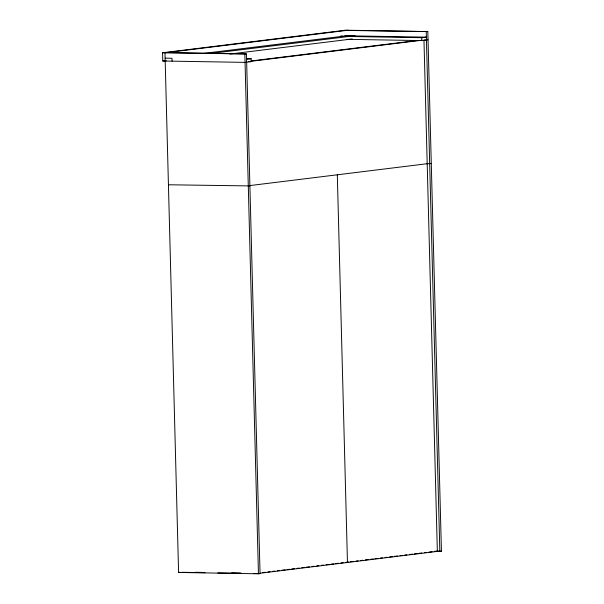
<?xml version="1.0" encoding="UTF-8"?>
<svg xmlns="http://www.w3.org/2000/svg" width="604" height="604" viewBox="0 0 604 604"><rect width="100%" height="100%" fill="white"/><g stroke="black" fill="none" stroke-linecap="round" stroke-linejoin="round"><path stroke-width="0.91" d="M246.477 58.663L251.158 58.739L251.234 61.631L245.058 62.386L162.786 61.004L162.567 52.752L345.556 30.2L427.821 31.582L441.433 551.248L434.193 551.346M347.964 30.238L164.975 52.797L178.588 572.456L258.444 573.8L260.045 573.604L246.44 53.945L164.167 52.556M340.429 36.21L342.264 35.983M203.397 53.439L348.1 35.606L354.986 35.719L211.211 53.439M162.786 61.004L165.587 60.657M229.965 54.028L352.26 38.95M162.567 52.752L246.44 53.945M343.955 30.396L427.821 31.582M246.583 59.305L251.158 58.739M340.452 36.338L421.788 37.705L426.364 37.146L345.027 35.772M251.128 60.951L417.802 40.408M248.856 61.57L422.09 40.219M347.073 39.336L421.864 40.596L428.04 39.834M249.293 185.647L427.202 163.714M249.897 185.919L168.433 184.771M431.279 163.563L426.862 163.714M178.588 572.456L180.188 572.26M262.378 572.592L265.458 572.252M267.995 571.897L270.139 571.671M272.676 571.324L274.82 571.097M277.357 570.742L279.509 570.523M282.038 570.168L285.126 569.829M286.998 569.595L289.807 569.247M291.679 569.021L294.488 568.674M297.025 568.319L299.169 568.092M301.706 567.745L304.786 567.405M306.387 567.171L309.467 566.824M312.004 566.476L314.148 566.25M316.685 565.895L318.829 565.669M321.366 565.321L323.517 565.095M326.047 564.748L329.135 564.4M331.007 564.174L333.816 563.826M335.688 563.592L338.497 563.245M341.034 562.898L343.178 562.671M345.714 562.324L348.795 561.977M350.396 561.743L353.476 561.403M356.013 561.048L358.157 560.822M360.694 560.474L362.845 560.248M365.375 559.893L368.463 559.553M370.335 559.327L373.144 558.979M375.016 558.745L377.825 558.398M380.354 558.051L382.506 557.824M385.042 557.469L387.187 557.243M389.723 556.896L392.804 556.556M394.404 556.322L397.485 555.974M400.022 555.627L402.166 555.401M404.703 555.046L406.854 554.819M409.384 554.472L412.472 554.132M414.344 553.898L417.153 553.551M419.025 553.324L421.834 552.977M424.37 552.622L426.515 552.396M429.051 552.048L432.132 551.709M260.377 573.211L437.349 551.399L423.963 39.992M424.559 40L426.439 40.03M165.118 58.158L172.004 58.271L172.08 61.163M248.425 61.578L251.234 61.631M164.386 60.808L166.259 60.838M435.794 551.15L441.433 551.248M345.85 562.452L347.459 562.483L337.311 174.798M195.379 572.29L204.696 572.449M231.717 572.902L241.034 573.06M182.068 572.29L204.96 572.675M217.772 572.894L240.362 573.271M253.469 573.49L260.045 573.604M426.22 31.786L439.833 551.444M421.788 37.705L421.864 40.596M244.839 54.141L258.444 573.8"/></g></svg>
